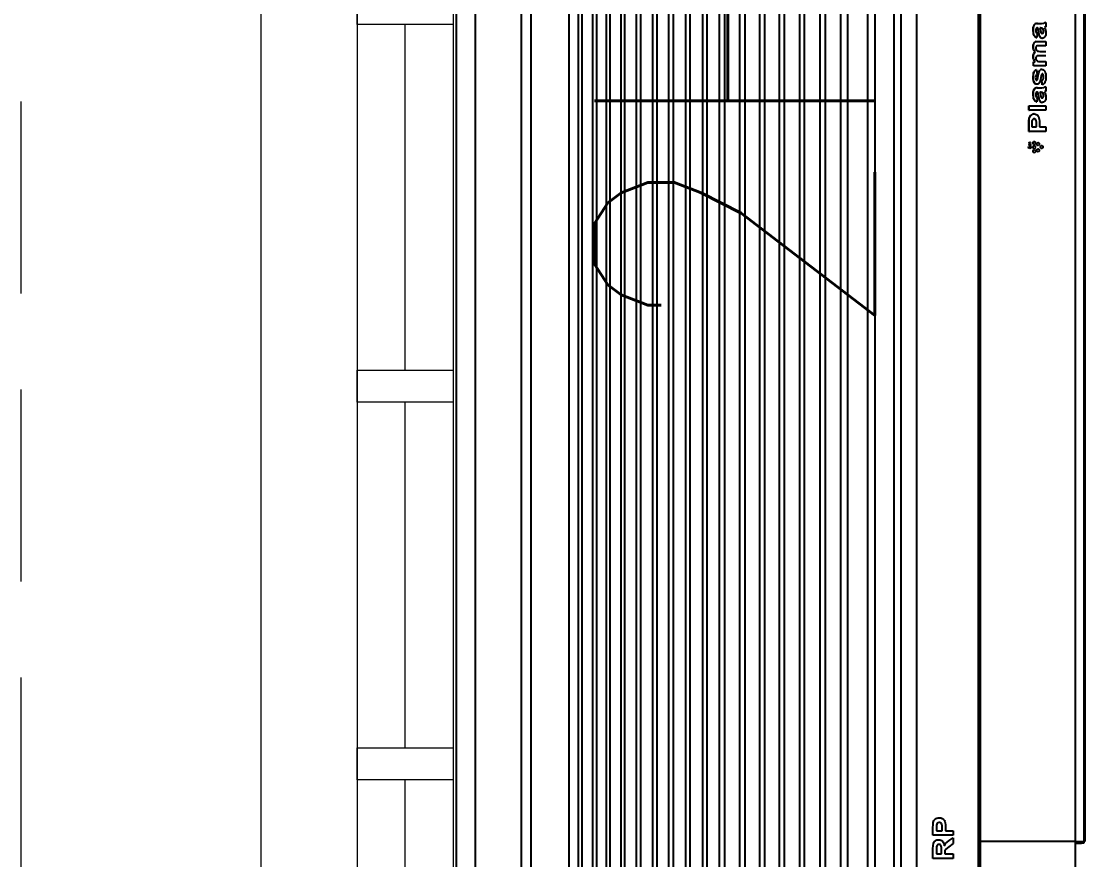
# Model space of a CAD drawing. Header units: inches. Extents: x -86208230 to 200276, y 9267 to 1246656.
# Drawn here: x 121279 to 122941, y 58438 to 59748 of the extents above; entities that cross this region are included whole.
import ezdxf

# ---------------------------------------------------------------- set-up
doc = ezdxf.new("R2010")
doc.units = ezdxf.units.IN
doc.header["$MEASUREMENT"] = 0
doc.linetypes.add('HIDDEN', pattern=[0.375, 0.25, -0.125])
doc.layers.add('Edges', color=7, linetype='Continuous')
doc.layers.add('LW', color=8, linetype='Continuous', lineweight=20)
doc.layers.add('WIN', color=8, linetype='Continuous', lineweight=18)
doc.styles.add('LAILA', font='romans.shx', dxfattribs={"width": 0.85})

# ---------------------------------------------------------------- blocks, each defined once
blk = doc.blocks.new('air con')
at = {"layer": 'Edges'}
for p, q in [((71.402, 41.898), (152.402, 41.898)), ((71.402, 41.095), (152.402, 41.095)), ((71.402, 39.122), (152.402, 39.122)), ((152.402, 38.724), (71.402, 38.724)), ((152.402, 37.092), (71.402, 37.092)), ((152.402, 36.701), (71.402, 36.701)), ((152.402, 36.542), (71.402, 36.542)), ((152.402, 36.078), (71.402, 36.078)), ((152.402, 35.914), (71.402, 35.914)), ((152.402, 35.493), (71.402, 35.493)), ((152.402, 35.34), (71.402, 35.34)), ((152.402, 34.877), (71.402, 34.877)), ((152.402, 34.709), (71.402, 34.709)), ((152.402, 34.207), (71.402, 34.207)), ((152.402, 34.022), (71.402, 34.022)), ((152.402, 33.51), (71.402, 33.51)), ((152.402, 33.335), (71.402, 33.335)), ((152.402, 32.826), (71.402, 32.826)), ((152.402, 32.625), (71.402, 32.625)), ((152.402, 32.098), (71.402, 32.098)), ((152.402, 31.911), (71.402, 31.911)), ((152.402, 31.378), (71.402, 31.378)), ((152.402, 31.189), (71.402, 31.189)), ((152.402, 30.654), (71.402, 30.654)), ((152.402, 30.439), (71.402, 30.439)), ((152.402, 29.791), (71.402, 29.791)), ((152.402, 29.562), (71.402, 29.562)), ((152.402, 28.935), (71.402, 28.935)), ((152.402, 28.714), (71.402, 28.714)), ((152.402, 28.092), (71.402, 28.092)), ((152.402, 27.871), (71.402, 27.871)), ((152.402, 27.226), (71.402, 27.226)), ((152.402, 27.024), (71.402, 27.024)), ((152.402, 26.349), (71.402, 26.349)), ((152.402, 26.117), (71.402, 26.117)), ((152.402, 25.469), (71.402, 25.469)), ((152.402, 25.162), (71.402, 25.162)), ((152.402, 24.304), (71.402, 24.304)), ((152.402, 24.002), (71.402, 24.002)), ((152.402, 23.184), (71.402, 23.184)), ((152.402, 22.883), (71.402, 22.883)), ((152.402, 22.213), (71.402, 22.213)), ((76.199, 20.639), (76.199, 21.51)), ((76.199, 21.51), (76.616, 21.51)), ((76.616, 21.51), (76.752, 21.504)), ((76.752, 21.504), (76.845, 21.486)), ((76.845, 21.486), (76.91, 21.454)), ((76.91, 21.454), (76.96, 21.403)), ((76.96, 21.403), (76.992, 21.338)), ((77.19, 20.639), (77.19, 21.51)), ((77.19, 21.51), (77.508, 21.51)), ((77.508, 21.51), (77.658, 21.506)), ((77.658, 21.506), (77.744, 21.497)), ((77.744, 21.497), (77.822, 21.465)), ((77.822, 21.465), (77.886, 21.411)), ((77.886, 21.411), (77.911, 21.376)), ((76.552, 21.362), (76.397, 21.362)), ((76.397, 21.362), (76.397, 21.141)), ((76.397, 21.141), (76.544, 21.141)), ((76.437, 21.002), (76.397, 21.002)), ((76.397, 21.002), (76.397, 20.639)), ((76.496, 21), (76.437, 21.002)), ((76.537, 20.993), (76.496, 21)), ((76.568, 20.979), (76.537, 20.993)), ((76.544, 21.141), (76.66, 21.144)), ((76.697, 21.359), (76.552, 21.362)), ((76.597, 20.956), (76.568, 20.979)), ((76.702, 20.828), (76.597, 20.956)), ((76.66, 21.144), (76.722, 21.152)), ((76.74, 21.347), (76.697, 21.359)), ((76.722, 21.152), (76.754, 21.167)), ((76.772, 21.325), (76.74, 21.347)), ((76.804, 21.034), (76.743, 21.023)), ((76.743, 21.023), (76.802, 20.988)), ((76.754, 21.167), (76.778, 21.189)), ((76.791, 21.294), (76.772, 21.325)), ((76.778, 21.189), (76.793, 21.218)), ((76.798, 21.254), (76.791, 21.294)), ((76.793, 21.218), (76.798, 21.254)), ((76.802, 20.988), (76.849, 20.95)), ((76.856, 21.052), (76.804, 21.034)), ((76.849, 20.95), (76.899, 20.895)), ((76.901, 21.075), (76.856, 21.052)), ((76.938, 21.104), (76.901, 21.075)), ((76.966, 21.138), (76.938, 21.104)), ((76.986, 21.176), (76.966, 21.138)), ((76.999, 21.219), (76.986, 21.176)), ((76.992, 21.338), (77.003, 21.266)), ((77.003, 21.266), (76.999, 21.219)), ((77.388, 21.362), (77.388, 21.115)), ((77.484, 21.362), (77.388, 21.362)), ((77.388, 21.115), (77.497, 21.115)), ((77.518, 20.967), (77.388, 20.967)), ((77.388, 20.967), (77.388, 20.639)), ((77.627, 21.356), (77.484, 21.362)), ((77.497, 21.115), (77.595, 21.119)), ((77.637, 20.97), (77.518, 20.967)), ((77.595, 21.119), (77.654, 21.129)), ((77.671, 21.343), (77.627, 21.356)), ((77.724, 20.98), (77.637, 20.97)), ((77.654, 21.129), (77.689, 21.146)), ((77.707, 21.318), (77.671, 21.343)), ((77.689, 21.146), (77.716, 21.172)), ((77.731, 21.283), (77.707, 21.318)), ((77.716, 21.172), (77.733, 21.203)), ((77.776, 20.995), (77.724, 20.98)), ((77.738, 21.239), (77.731, 21.283)), ((77.733, 21.203), (77.738, 21.239)), ((77.827, 21.021), (77.776, 20.995)), ((77.873, 21.058), (77.827, 21.021)), ((77.91, 21.107), (77.873, 21.058)), ((77.935, 21.168), (77.91, 21.107)), ((77.911, 21.376), (77.929, 21.336)), ((77.929, 21.336), (77.939, 21.291)), ((77.943, 21.242), (77.935, 21.168)), ((77.939, 21.291), (77.943, 21.242)), ((76.397, 20.639), (76.199, 20.639)), ((76.845, 20.639), (76.702, 20.828)), ((77.082, 20.639), (76.845, 20.639)), ((76.899, 20.895), (76.962, 20.809)), ((76.962, 20.809), (77.082, 20.639)), ((77.388, 20.639), (77.19, 20.639)), ((152.402, 19.568), (71.402, 19.568)), ((152.402, 19.493), (71.402, 19.493)), ((76.921, 15.42), (76.921, 19.493)), ((76.921, 18.47), (76.921, 18.812)), ((76.921, 18.133), (76.921, 18.47)), ((76.921, 17.803), (76.921, 18.133)), ((76.921, 17.48), (76.921, 17.803)), ((76.921, 17.163), (76.921, 17.48)), ((106.581, 17.368), (106.616, 17.445)), ((106.626, 17.296), (106.581, 17.368)), ((106.616, 17.445), (106.65, 17.368)), ((106.626, 17.296), (106.616, 17.445)), ((106.65, 17.368), (106.626, 17.296)), ((106.695, 17.356), (106.696, 17.363)), ((106.696, 17.347), (106.695, 17.356)), ((106.696, 17.363), (106.699, 17.371)), ((106.699, 17.339), (106.696, 17.347)), ((106.699, 17.371), (106.705, 17.377)), ((106.705, 17.333), (106.699, 17.339)), ((106.705, 17.377), (106.712, 17.382)), ((106.713, 17.328), (106.705, 17.333)), ((106.712, 17.382), (106.721, 17.384)), ((106.722, 17.326), (106.713, 17.328)), ((106.715, 17.363), (106.714, 17.355)), ((106.714, 17.355), (106.715, 17.347)), ((106.717, 17.366), (106.715, 17.363)), ((106.715, 17.347), (106.717, 17.344)), ((106.719, 17.368), (106.717, 17.366)), ((106.717, 17.344), (106.719, 17.342)), ((106.725, 17.372), (106.719, 17.368)), ((106.719, 17.342), (106.725, 17.338)), ((106.721, 17.384), (106.731, 17.385)), ((106.731, 17.325), (106.722, 17.326)), ((106.731, 17.373), (106.725, 17.372)), ((106.725, 17.338), (106.731, 17.337)), ((106.731, 17.385), (106.739, 17.385)), ((106.735, 17.373), (106.731, 17.373)), ((106.731, 17.337), (106.735, 17.338)), ((106.739, 17.325), (106.731, 17.325)), ((106.738, 17.372), (106.735, 17.373)), ((106.735, 17.338), (106.738, 17.338)), ((106.744, 17.368), (106.738, 17.372)), ((106.738, 17.338), (106.744, 17.342)), ((106.739, 17.385), (106.746, 17.383)), ((106.746, 17.327), (106.739, 17.325)), ((106.746, 17.366), (106.744, 17.368)), ((106.744, 17.342), (106.746, 17.344)), ((106.746, 17.383), (106.752, 17.381)), ((106.747, 17.363), (106.746, 17.366)), ((106.746, 17.344), (106.747, 17.347)), ((106.752, 17.33), (106.746, 17.327)), ((106.749, 17.355), (106.747, 17.363)), ((106.747, 17.347), (106.749, 17.355)), ((106.752, 17.381), (106.758, 17.377)), ((106.758, 17.333), (106.752, 17.33)), ((106.758, 17.377), (106.762, 17.372)), ((106.762, 17.338), (106.758, 17.333)), ((106.762, 17.372), (106.766, 17.367)), ((106.766, 17.343), (106.762, 17.338)), ((106.766, 17.367), (106.767, 17.361)), ((106.767, 17.349), (106.766, 17.343)), ((106.767, 17.361), (106.768, 17.355)), ((106.768, 17.355), (106.767, 17.349)), ((106.783, 17.326), (106.783, 17.384)), ((106.783, 17.384), (106.8, 17.384)), ((106.802, 17.326), (106.783, 17.326)), ((106.8, 17.384), (106.8, 17.376)), ((106.8, 17.376), (106.805, 17.38)), ((106.803, 17.366), (106.802, 17.361)), ((106.802, 17.361), (106.802, 17.352)), ((106.802, 17.352), (106.802, 17.326)), ((106.805, 17.369), (106.803, 17.366)), ((106.805, 17.38), (106.811, 17.383)), ((106.808, 17.371), (106.805, 17.369)), ((106.813, 17.373), (106.808, 17.371)), ((106.811, 17.383), (106.817, 17.385)), ((106.817, 17.374), (106.813, 17.373)), ((106.817, 17.385), (106.824, 17.385)), ((106.821, 17.373), (106.817, 17.374)), ((106.824, 17.372), (106.821, 17.373)), ((106.824, 17.385), (106.83, 17.385)), ((106.826, 17.37), (106.824, 17.372)), ((106.828, 17.368), (106.826, 17.37)), ((106.829, 17.363), (106.828, 17.368)), ((106.829, 17.356), (106.829, 17.363)), ((106.829, 17.326), (106.829, 17.356)), ((106.848, 17.326), (106.829, 17.326)), ((106.83, 17.385), (106.835, 17.384)), ((106.835, 17.384), (106.84, 17.381)), ((106.84, 17.381), (106.843, 17.379)), ((106.843, 17.379), (106.845, 17.376)), ((106.845, 17.376), (106.847, 17.372)), ((106.847, 17.372), (106.848, 17.362)), ((106.848, 17.362), (106.848, 17.326)), ((107.302, 17.402), (107.621, 17.402)), ((107.302, 17.402), (107.302, 17.396)), ((107.302, 17.396), (107.621, 17.396)), ((107.302, 16.682), (107.302, 17.396)), ((107.621, 17.402), (107.77, 17.4)), ((107.621, 17.396), (107.77, 17.393)), ((107.77, 17.4), (107.857, 17.392)), ((107.77, 17.393), (107.857, 17.385)), ((107.857, 17.392), (107.934, 17.366)), ((107.857, 17.385), (107.934, 17.359)), ((107.934, 17.366), (107.998, 17.322)), ((107.934, 17.359), (107.998, 17.315)), ((107.998, 17.322), (108.023, 17.293)), ((107.998, 17.322), (107.998, 17.315)), ((107.998, 17.315), (108.023, 17.286)), ((108.217, 17.402), (108.405, 17.402)), ((108.217, 17.402), (108.217, 17.396)), ((108.217, 17.396), (108.405, 17.396)), ((108.217, 16.682), (108.217, 17.396)), ((108.405, 17.402), (108.405, 17.396)), ((108.405, 17.396), (108.405, 16.682)), ((76.921, 16.853), (76.921, 17.163)), ((76.921, 16.551), (76.921, 16.853)), ((106.392, 17.174), (106.394, 17.184)), ((106.395, 17.161), (106.392, 17.174)), ((106.394, 17.184), (106.395, 17.187)), ((106.395, 17.187), (106.401, 17.199)), ((106.401, 17.149), (106.395, 17.161)), ((106.401, 17.199), (106.412, 17.209)), ((106.412, 17.139), (106.401, 17.149)), ((106.412, 17.209), (106.427, 17.217)), ((106.427, 17.131), (106.412, 17.139)), ((106.424, 17.008), (106.427, 17.021)), ((106.427, 16.995), (106.424, 17.008)), ((106.427, 17.217), (106.443, 17.222)), ((106.443, 17.126), (106.427, 17.131)), ((106.427, 17.021), (106.434, 17.033)), ((106.434, 16.983), (106.427, 16.995)), ((106.434, 17.033), (106.445, 17.044)), ((106.445, 16.973), (106.434, 16.983)), ((106.443, 17.222), (106.461, 17.224)), ((106.461, 17.124), (106.443, 17.126)), ((106.445, 17.044), (106.459, 17.051)), ((106.459, 16.965), (106.445, 16.973)), ((106.459, 17.051), (106.475, 17.056)), ((106.475, 16.96), (106.459, 16.965)), ((106.461, 17.224), (106.479, 17.222)), ((106.479, 17.126), (106.461, 17.124)), ((106.475, 17.056), (106.493, 17.058)), ((106.493, 16.958), (106.475, 16.96)), ((106.479, 17.222), (106.495, 17.217)), ((106.495, 17.131), (106.479, 17.126)), ((106.493, 17.058), (106.511, 17.056)), ((106.511, 16.96), (106.493, 16.958)), ((106.495, 17.217), (106.51, 17.209)), ((106.51, 17.139), (106.495, 17.131)), ((106.51, 17.209), (106.521, 17.199)), ((106.521, 17.149), (106.51, 17.139)), ((106.511, 17.056), (106.528, 17.051)), ((106.528, 16.965), (106.511, 16.96)), ((106.521, 17.199), (106.527, 17.187)), ((106.527, 17.161), (106.521, 17.149)), ((106.527, 17.187), (106.528, 17.184)), ((106.53, 17.174), (106.527, 17.161)), ((106.528, 17.184), (106.53, 17.174)), ((106.528, 17.051), (106.542, 17.044)), ((106.542, 16.973), (106.528, 16.965)), ((106.542, 17.044), (106.553, 17.033)), ((106.553, 16.983), (106.542, 16.973)), ((106.553, 17.033), (106.56, 17.021)), ((106.56, 16.995), (106.553, 16.983)), ((106.56, 17.021), (106.562, 17.008)), ((106.562, 17.008), (106.56, 16.995)), ((106.563, 17.174), (106.565, 17.184)), ((106.566, 17.161), (106.563, 17.174)), ((106.565, 17.184), (106.566, 17.187)), ((106.566, 17.187), (106.572, 17.199)), ((106.572, 17.149), (106.566, 17.161)), ((106.57, 16.853), (106.573, 16.866)), ((106.573, 16.84), (106.57, 16.853)), ((106.572, 17.199), (106.583, 17.209)), ((106.583, 17.139), (106.572, 17.149)), ((106.573, 16.866), (106.58, 16.878)), ((106.58, 16.878), (106.591, 16.889)), ((106.583, 17.209), (106.598, 17.217)), ((106.598, 17.131), (106.583, 17.139)), ((106.591, 16.889), (106.605, 16.897)), ((106.598, 17.217), (106.614, 17.222)), ((106.614, 17.126), (106.598, 17.131)), ((106.605, 16.897), (106.621, 16.902)), ((106.614, 17.222), (106.632, 17.224)), ((106.632, 17.124), (106.614, 17.126)), ((106.621, 16.902), (106.639, 16.903)), ((106.632, 17.224), (106.65, 17.222)), ((106.65, 17.126), (106.632, 17.124)), ((106.639, 16.903), (106.657, 16.902)), ((106.65, 17.222), (106.666, 17.217)), ((106.666, 17.131), (106.65, 17.126)), ((106.657, 16.902), (106.674, 16.897)), ((106.666, 17.217), (106.681, 17.209)), ((106.681, 17.139), (106.666, 17.131)), ((106.674, 16.897), (106.688, 16.889)), ((106.681, 17.209), (106.692, 17.199)), ((106.692, 17.149), (106.681, 17.139)), ((106.688, 16.889), (106.699, 16.878)), ((106.692, 17.199), (106.698, 17.187)), ((106.698, 17.161), (106.692, 17.149)), ((106.694, 17.008), (106.697, 17.021)), ((106.697, 16.995), (106.694, 17.008)), ((106.697, 17.021), (106.704, 17.033)), ((106.704, 16.983), (106.697, 16.995)), ((106.698, 17.187), (106.699, 17.184)), ((106.701, 17.174), (106.698, 17.161)), ((106.699, 17.184), (106.701, 17.174)), ((106.699, 16.878), (106.706, 16.866)), ((106.704, 17.033), (106.715, 17.044)), ((106.715, 16.973), (106.704, 16.983)), ((106.706, 16.866), (106.708, 16.853)), ((106.708, 16.853), (106.706, 16.84)), ((106.715, 17.044), (106.729, 17.051)), ((106.729, 16.965), (106.715, 16.973)), ((106.729, 17.051), (106.745, 17.056)), ((106.745, 16.96), (106.729, 16.965)), ((106.741, 17.174), (106.742, 17.184)), ((106.743, 17.161), (106.741, 17.174)), ((106.742, 17.184), (106.743, 17.187)), ((106.743, 17.187), (106.75, 17.199)), ((106.75, 17.149), (106.743, 17.161)), ((106.745, 17.056), (106.763, 17.058)), ((106.763, 16.958), (106.745, 16.96)), ((106.75, 17.199), (106.761, 17.209)), ((106.761, 17.139), (106.75, 17.149)), ((106.761, 17.209), (106.775, 17.217)), ((106.775, 17.131), (106.761, 17.139)), ((106.763, 17.058), (106.781, 17.056)), ((106.781, 16.96), (106.763, 16.958)), ((106.775, 17.217), (106.792, 17.222)), ((106.792, 17.126), (106.775, 17.131)), ((106.781, 17.056), (106.798, 17.051)), ((106.798, 16.965), (106.781, 16.96)), ((106.792, 17.222), (106.809, 17.224)), ((106.809, 17.124), (106.792, 17.126)), ((106.798, 17.051), (106.812, 17.044)), ((106.812, 16.973), (106.798, 16.965)), ((106.809, 17.224), (106.827, 17.222)), ((106.827, 17.126), (106.809, 17.124)), ((106.812, 17.044), (106.823, 17.033)), ((106.823, 16.983), (106.812, 16.973)), ((106.823, 17.033), (106.83, 17.021)), ((106.83, 16.995), (106.823, 16.983)), ((106.827, 17.222), (106.844, 17.217)), ((106.844, 17.131), (106.827, 17.126)), ((106.83, 17.021), (106.832, 17.008)), ((106.832, 17.008), (106.83, 16.995)), ((106.844, 17.217), (106.858, 17.209)), ((106.858, 17.139), (106.844, 17.131)), ((106.858, 17.209), (106.869, 17.199)), ((106.869, 17.149), (106.858, 17.139)), ((106.869, 17.199), (106.876, 17.187)), ((106.876, 17.161), (106.869, 17.149)), ((106.876, 17.187), (106.876, 17.184)), ((106.876, 17.184), (106.878, 17.174)), ((106.878, 17.174), (106.876, 17.161)), ((107.597, 17.275), (107.501, 17.275)), ((107.501, 17.275), (107.501, 17.079)), ((107.501, 17.079), (107.609, 17.079)), ((107.501, 17.079), (107.501, 17.072)), ((107.501, 17.072), (107.609, 17.072)), ((107.63, 16.951), (107.501, 16.951)), ((107.501, 16.951), (107.501, 16.682)), ((107.739, 17.27), (107.597, 17.275)), ((107.609, 17.079), (107.707, 17.082)), ((107.609, 17.072), (107.707, 17.075)), ((107.749, 16.954), (107.63, 16.951)), ((107.707, 17.082), (107.766, 17.09)), ((107.707, 17.075), (107.766, 17.083)), ((107.707, 17.082), (107.707, 17.075)), ((107.784, 17.259), (107.739, 17.27)), ((107.836, 16.961), (107.749, 16.954)), ((107.766, 17.09), (107.802, 17.105)), ((107.766, 17.083), (107.802, 17.098)), ((107.766, 17.09), (107.766, 17.083)), ((107.819, 17.238), (107.784, 17.259)), ((107.802, 17.105), (107.828, 17.125)), ((107.802, 17.098), (107.828, 17.119)), ((107.802, 17.105), (107.802, 17.098)), ((107.843, 17.21), (107.819, 17.238)), ((107.838, 17.14), (107.828, 17.125)), ((107.828, 17.125), (107.828, 17.119)), ((107.888, 16.974), (107.836, 16.961)), ((107.838, 17.14), (107.845, 17.144)), ((107.85, 17.177), (107.843, 17.21)), ((107.844, 17.15), (107.847, 17.162)), ((107.844, 17.15), (107.845, 17.144)), ((107.847, 17.162), (107.85, 17.177)), ((107.939, 16.995), (107.888, 16.974)), ((107.985, 17.025), (107.939, 16.995)), ((108.022, 17.065), (107.985, 17.025)), ((108.047, 17.115), (108.022, 17.065)), ((108.023, 17.293), (108.023, 17.286)), ((108.023, 17.286), (108.041, 17.26)), ((108.041, 17.26), (108.041, 17.253)), ((108.041, 17.253), (108.052, 17.223)), ((108.055, 17.176), (108.047, 17.115)), ((108.052, 17.223), (108.052, 17.217)), ((108.052, 17.217), (108.055, 17.183)), ((108.055, 17.18), (108.055, 17.183)), ((108.055, 17.176), (108.055, 17.183)), ((108.055, 17.18), (108.055, 17.176)), ((108.556, 16.871), (108.549, 16.83)), ((108.574, 16.901), (108.556, 16.871)), ((108.568, 17.07), (108.602, 17.127)), ((108.568, 17.07), (108.568, 17.063)), ((108.739, 17.041), (108.568, 17.063)), ((108.574, 16.901), (108.578, 16.908)), ((108.574, 16.901), (108.578, 16.901)), ((108.612, 16.938), (108.578, 16.908)), ((108.578, 16.901), (108.612, 16.931)), ((108.578, 16.908), (108.578, 16.901)), ((108.602, 17.127), (108.608, 17.136)), ((108.602, 17.127), (108.608, 17.129)), ((108.635, 17.161), (108.608, 17.136)), ((108.608, 17.129), (108.635, 17.154)), ((108.608, 17.136), (108.608, 17.129)), ((108.612, 16.938), (108.659, 16.961)), ((108.612, 16.931), (108.659, 16.954)), ((108.612, 16.938), (108.612, 16.931)), ((108.668, 17.181), (108.635, 17.161)), ((108.635, 17.154), (108.668, 17.175)), ((108.635, 17.161), (108.635, 17.154)), ((108.722, 16.978), (108.659, 16.961)), ((108.659, 16.954), (108.722, 16.971)), ((108.659, 16.961), (108.659, 16.954)), ((108.668, 17.181), (108.707, 17.197)), ((108.668, 17.175), (108.707, 17.19)), ((108.668, 17.181), (108.668, 17.175)), ((108.707, 17.197), (108.755, 17.208)), ((108.707, 17.19), (108.755, 17.202)), ((108.707, 17.197), (108.707, 17.19)), ((108.809, 16.992), (108.722, 16.978)), ((108.722, 16.971), (108.809, 16.986)), ((108.722, 16.978), (108.722, 16.971)), ((108.747, 16.864), (108.738, 16.84)), ((108.76, 17.072), (108.739, 17.041)), ((108.774, 16.885), (108.747, 16.864)), ((108.755, 17.208), (108.877, 17.217)), ((108.755, 17.202), (108.877, 17.211)), ((108.755, 17.208), (108.755, 17.202)), ((108.785, 17.091), (108.76, 17.072)), ((108.812, 16.897), (108.774, 16.885)), ((108.819, 17.102), (108.785, 17.091)), ((108.809, 16.992), (108.92, 17.01)), ((108.809, 16.986), (108.92, 17.003)), ((108.877, 16.909), (108.812, 16.897)), ((108.864, 17.106), (108.819, 17.102)), ((108.926, 17.102), (108.864, 17.106)), ((108.877, 17.217), (108.987, 17.212)), ((108.877, 17.211), (108.987, 17.205)), ((108.992, 16.93), (108.877, 16.909)), ((108.92, 17.01), (108.992, 17.026)), ((108.92, 17.003), (108.992, 17.019)), ((108.965, 17.089), (108.926, 17.102)), ((108.985, 17.067), (108.965, 17.089)), ((108.992, 16.91), (108.984, 16.843)), ((108.992, 17.033), (108.985, 17.067)), ((108.987, 17.212), (109.065, 17.196)), ((108.987, 17.205), (109.065, 17.189)), ((108.992, 17.026), (108.992, 17.033)), ((108.992, 17.026), (108.992, 17.019)), ((108.992, 16.91), (108.992, 16.93)), ((109.065, 17.196), (109.065, 17.189)), ((109.065, 17.196), (109.117, 17.171)), ((109.065, 17.189), (109.117, 17.164)), ((109.117, 17.171), (109.117, 17.164)), ((109.117, 17.171), (109.152, 17.141)), ((109.117, 17.164), (109.152, 17.134)), ((109.152, 17.141), (109.152, 17.134)), ((109.157, 17.127), (109.152, 17.141)), ((109.152, 17.134), (109.157, 17.127)), ((109.17, 17.093), (109.157, 17.127)), ((109.17, 17.087), (109.17, 17.093)), ((109.173, 17.063), (109.17, 17.087)), ((109.173, 17.063), (109.176, 17.03)), ((109.177, 17.017), (109.175, 16.852)), ((109.176, 16.848), (109.175, 16.852)), ((109.177, 17.017), (109.176, 17.03)), ((109.176, 16.848), (109.184, 16.758)), ((109.485, 16.857), (109.296, 16.836)), ((109.296, 16.829), (109.485, 16.85)), ((109.322, 17.059), (109.323, 17.066)), ((109.322, 17.052), (109.322, 17.059)), ((109.328, 17.017), (109.322, 17.052)), ((109.323, 17.066), (109.327, 17.084)), ((109.327, 17.091), (109.341, 17.114)), ((109.327, 17.091), (109.327, 17.084)), ((109.343, 16.985), (109.328, 17.017)), ((109.363, 17.147), (109.341, 17.121)), ((109.341, 17.114), (109.363, 17.141)), ((109.341, 17.121), (109.341, 17.114)), ((109.37, 16.958), (109.343, 16.985)), ((109.395, 17.172), (109.363, 17.147)), ((109.363, 17.141), (109.395, 17.165)), ((109.363, 17.147), (109.363, 17.141)), ((109.407, 16.935), (109.37, 16.958)), ((109.395, 17.172), (109.437, 17.192)), ((109.395, 17.165), (109.437, 17.185)), ((109.395, 17.172), (109.395, 17.165)), ((109.51, 16.904), (109.407, 16.935)), ((109.437, 17.192), (109.489, 17.206)), ((109.437, 17.185), (109.489, 17.199)), ((109.437, 17.192), (109.437, 17.185)), ((109.485, 16.857), (109.485, 16.85)), ((109.494, 16.841), (109.485, 16.857)), ((109.485, 16.85), (109.494, 16.841)), ((109.489, 17.206), (109.55, 17.215)), ((109.489, 17.199), (109.55, 17.208)), ((109.489, 17.206), (109.489, 17.199)), ((109.499, 17.073), (109.497, 17.069)), ((109.497, 17.069), (109.501, 17.066)), ((109.503, 17.085), (109.499, 17.073)), ((109.501, 17.066), (109.499, 17.073)), ((109.501, 17.066), (109.502, 17.063)), ((109.502, 17.063), (109.502, 17.056)), ((109.516, 17.051), (109.502, 17.063)), ((109.502, 17.056), (109.516, 17.045)), ((109.519, 17.097), (109.503, 17.085)), ((109.696, 16.869), (109.51, 16.904)), ((109.516, 17.051), (109.516, 17.045)), ((109.573, 17.035), (109.516, 17.051)), ((109.516, 17.045), (109.573, 17.028)), ((109.562, 17.108), (109.519, 17.097)), ((109.55, 17.215), (109.622, 17.217)), ((109.55, 17.215), (109.55, 17.208)), ((109.55, 17.208), (109.622, 17.211)), ((109.625, 17.112), (109.562, 17.108)), ((109.573, 17.035), (109.692, 17.013)), ((109.573, 17.028), (109.692, 17.006)), ((109.622, 17.217), (109.749, 17.209)), ((109.622, 17.211), (109.749, 17.202)), ((109.678, 17.108), (109.625, 17.112)), ((109.716, 17.096), (109.678, 17.108)), ((109.692, 17.013), (109.82, 16.985)), ((109.692, 17.006), (109.82, 16.978)), ((109.759, 16.851), (109.696, 16.869)), ((109.743, 17.077), (109.716, 17.096)), ((109.76, 17.05), (109.743, 17.077)), ((109.749, 17.209), (109.799, 17.198)), ((109.749, 17.202), (109.799, 17.191)), ((109.769, 16.839), (109.759, 16.851)), ((109.937, 17.074), (109.76, 17.05)), ((109.799, 17.198), (109.839, 17.183)), ((109.799, 17.198), (109.799, 17.191)), ((109.799, 17.191), (109.839, 17.176)), ((109.82, 16.985), (109.902, 16.952)), ((109.82, 16.978), (109.902, 16.945)), ((109.839, 17.183), (109.839, 17.176)), ((109.872, 17.163), (109.839, 17.183)), ((109.839, 17.176), (109.872, 17.157)), ((109.872, 17.163), (109.872, 17.157)), ((109.872, 17.163), (109.899, 17.14)), ((109.872, 17.157), (109.899, 17.133)), ((109.899, 17.14), (109.899, 17.133)), ((109.907, 17.128), (109.899, 17.14)), ((109.899, 17.133), (109.907, 17.128)), ((109.902, 16.952), (109.928, 16.932)), ((109.902, 16.952), (109.902, 16.945)), ((109.902, 16.945), (109.928, 16.925)), ((109.937, 17.081), (109.907, 17.128)), ((109.928, 16.932), (109.928, 16.925)), ((109.936, 16.922), (109.928, 16.925)), ((109.936, 16.922), (109.947, 16.908)), ((109.937, 17.081), (109.937, 17.074)), ((109.947, 16.908), (109.947, 16.901)), ((109.95, 16.9), (109.947, 16.901)), ((109.958, 16.881), (109.95, 16.9)), ((109.958, 16.881), (109.958, 16.874)), ((109.96, 16.865), (109.958, 16.874)), ((109.961, 16.85), (109.96, 16.865)), ((109.961, 16.847), (109.961, 16.85)), ((109.961, 16.844), (109.961, 16.85)), ((109.961, 16.847), (109.961, 16.844)), ((110.112, 17.206), (110.286, 17.206)), ((110.112, 17.206), (110.112, 17.199)), ((110.112, 17.199), (110.286, 17.199)), ((110.112, 16.682), (110.112, 17.199)), ((110.286, 17.206), (110.286, 17.199)), ((110.286, 17.199), (110.286, 17.135)), ((110.286, 17.128), (110.335, 17.164)), ((110.286, 17.135), (110.296, 17.142)), ((110.286, 17.135), (110.286, 17.128)), ((110.335, 17.171), (110.296, 17.142)), ((110.305, 16.997), (110.301, 16.933)), ((110.301, 16.933), (110.301, 16.682)), ((110.316, 17.04), (110.305, 16.997)), ((110.336, 17.068), (110.316, 17.04)), ((110.388, 17.197), (110.335, 17.171)), ((110.335, 17.164), (110.388, 17.19)), ((110.335, 17.171), (110.335, 17.164)), ((110.366, 17.089), (110.336, 17.068)), ((110.403, 17.102), (110.366, 17.089)), ((110.388, 17.197), (110.446, 17.212)), ((110.388, 17.19), (110.446, 17.205)), ((110.388, 17.197), (110.388, 17.19)), ((110.444, 17.106), (110.403, 17.102)), ((110.477, 17.103), (110.444, 17.106)), ((110.446, 17.212), (110.508, 17.217)), ((110.446, 17.212), (110.446, 17.205)), ((110.446, 17.205), (110.508, 17.211)), ((110.502, 17.095), (110.477, 17.103)), ((110.52, 17.082), (110.502, 17.095)), ((110.508, 17.217), (110.572, 17.212)), ((110.508, 17.217), (110.508, 17.211)), ((110.508, 17.211), (110.572, 17.205)), ((110.533, 17.063), (110.52, 17.082)), ((110.54, 17.027), (110.533, 17.063)), ((110.543, 16.965), (110.54, 17.027)), ((110.543, 16.682), (110.543, 16.965)), ((110.572, 17.212), (110.627, 17.197)), ((110.572, 17.212), (110.572, 17.205)), ((110.572, 17.205), (110.627, 17.19)), ((110.627, 17.197), (110.627, 17.19)), ((110.673, 17.171), (110.627, 17.197)), ((110.627, 17.19), (110.673, 17.164)), ((110.673, 17.171), (110.673, 17.164)), ((110.673, 17.171), (110.709, 17.135)), ((110.673, 17.164), (110.709, 17.128)), ((110.709, 17.128), (110.758, 17.164)), ((110.709, 17.135), (110.719, 17.143)), ((110.709, 17.135), (110.709, 17.128)), ((110.758, 17.171), (110.719, 17.143)), ((110.735, 16.993), (110.731, 16.93)), ((110.731, 16.93), (110.731, 16.682)), ((110.747, 17.037), (110.735, 16.993)), ((110.767, 17.067), (110.747, 17.037)), ((110.758, 17.171), (110.811, 17.197)), ((110.758, 17.164), (110.811, 17.19)), ((110.758, 17.171), (110.758, 17.164)), ((110.797, 17.088), (110.767, 17.067)), ((110.833, 17.101), (110.797, 17.088)), ((110.811, 17.197), (110.867, 17.212)), ((110.811, 17.19), (110.867, 17.205)), ((110.811, 17.197), (110.811, 17.19)), ((110.872, 17.106), (110.833, 17.101)), ((110.867, 17.212), (110.927, 17.217)), ((110.867, 17.212), (110.867, 17.205)), ((110.867, 17.205), (110.927, 17.211)), ((110.919, 17.099), (110.872, 17.106)), ((110.952, 17.077), (110.919, 17.099)), ((110.927, 17.217), (110.999, 17.212)), ((110.927, 17.217), (110.927, 17.211)), ((110.927, 17.211), (110.999, 17.205)), ((110.967, 17.041), (110.952, 17.077)), ((110.971, 16.977), (110.967, 17.041)), ((110.971, 16.682), (110.971, 16.977)), ((110.999, 17.212), (111.059, 17.194)), ((110.999, 17.212), (110.999, 17.205)), ((110.999, 17.205), (111.059, 17.187)), ((111.059, 17.194), (111.059, 17.187)), ((111.059, 17.187), (111.107, 17.159)), ((111.107, 17.166), (111.077, 17.184)), ((111.107, 17.166), (111.107, 17.159)), ((111.107, 17.166), (111.141, 17.126)), ((111.107, 17.159), (111.141, 17.119)), ((111.141, 17.126), (111.141, 17.119)), ((111.155, 17.083), (111.141, 17.119)), ((111.155, 17.083), (111.155, 17.076)), ((111.156, 17.069), (111.155, 17.076)), ((111.156, 17.069), (111.16, 17.019)), ((111.16, 17.019), (111.16, 16.682)), ((111.305, 16.871), (111.298, 16.83)), ((111.321, 16.898), (111.305, 16.871)), ((111.357, 17.136), (111.318, 17.07)), ((111.318, 17.07), (111.357, 17.129)), ((111.318, 17.07), (111.318, 17.063)), ((111.489, 17.041), (111.318, 17.063)), ((111.321, 16.898), (111.327, 16.901)), ((111.362, 16.938), (111.327, 16.908)), ((111.327, 16.901), (111.362, 16.931)), ((111.327, 16.908), (111.327, 16.901)), ((111.384, 17.161), (111.357, 17.136)), ((111.357, 17.129), (111.384, 17.154)), ((111.357, 17.136), (111.357, 17.129)), ((111.362, 16.938), (111.408, 16.961)), ((111.362, 16.931), (111.408, 16.954)), ((111.362, 16.938), (111.362, 16.931)), ((111.417, 17.181), (111.384, 17.161)), ((111.384, 17.154), (111.417, 17.175)), ((111.384, 17.161), (111.384, 17.154)), ((111.408, 16.961), (111.471, 16.978)), ((111.408, 16.954), (111.471, 16.971)), ((111.408, 16.961), (111.408, 16.954)), ((111.417, 17.181), (111.456, 17.197)), ((111.417, 17.175), (111.456, 17.19)), ((111.417, 17.181), (111.417, 17.175)), ((111.456, 17.197), (111.504, 17.208)), ((111.456, 17.19), (111.504, 17.202)), ((111.456, 17.197), (111.456, 17.19)), ((111.558, 16.992), (111.471, 16.978)), ((111.471, 16.971), (111.558, 16.986)), ((111.471, 16.978), (111.471, 16.971)), ((111.487, 16.837), (111.496, 16.864)), ((111.509, 17.072), (111.489, 17.041)), ((111.523, 16.885), (111.496, 16.864)), ((111.504, 17.208), (111.626, 17.217)), ((111.504, 17.202), (111.626, 17.211)), ((111.504, 17.208), (111.504, 17.202)), ((111.534, 17.091), (111.509, 17.072)), ((111.561, 16.897), (111.523, 16.885)), ((111.568, 17.102), (111.534, 17.091)), ((111.67, 17.01), (111.558, 16.992)), ((111.558, 16.986), (111.67, 17.003)), ((111.626, 16.909), (111.561, 16.897)), ((111.613, 17.106), (111.568, 17.102)), ((111.675, 17.102), (111.613, 17.106)), ((111.626, 17.217), (111.736, 17.212)), ((111.626, 17.211), (111.736, 17.205)), ((111.741, 16.93), (111.626, 16.909)), ((111.67, 17.01), (111.741, 17.026)), ((111.67, 17.003), (111.741, 17.019)), ((111.714, 17.089), (111.675, 17.102)), ((111.734, 17.067), (111.714, 17.089)), ((111.741, 16.91), (111.733, 16.843)), ((111.741, 17.033), (111.734, 17.067)), ((111.736, 17.212), (111.814, 17.196)), ((111.736, 17.205), (111.814, 17.189)), ((111.741, 17.026), (111.741, 17.033)), ((111.741, 17.026), (111.741, 17.019)), ((111.741, 16.91), (111.741, 16.93)), ((111.814, 17.196), (111.814, 17.189)), ((111.814, 17.196), (111.866, 17.171)), ((111.814, 17.189), (111.866, 17.164)), ((111.866, 17.171), (111.866, 17.164)), ((111.866, 17.171), (111.901, 17.141)), ((111.866, 17.164), (111.901, 17.134)), ((111.901, 17.141), (111.901, 17.134)), ((111.905, 17.131), (111.901, 17.141)), ((111.901, 17.134), (111.905, 17.131)), ((111.92, 17.093), (111.905, 17.131)), ((111.92, 17.087), (111.92, 17.093)), ((111.921, 17.071), (111.92, 17.087)), ((111.921, 17.071), (111.925, 17.028)), ((111.926, 17.016), (111.924, 16.858)), ((111.924, 16.858), (111.933, 16.758)), ((111.926, 17.016), (111.925, 17.028)), ((76.921, 16.256), (76.921, 16.551)), ((106.58, 16.828), (106.573, 16.84)), ((106.591, 16.818), (106.58, 16.828)), ((106.605, 16.81), (106.591, 16.818)), ((106.621, 16.805), (106.605, 16.81)), ((106.639, 16.803), (106.621, 16.805)), ((106.657, 16.805), (106.639, 16.803)), ((106.674, 16.81), (106.657, 16.805)), ((106.688, 16.818), (106.674, 16.81)), ((106.699, 16.828), (106.688, 16.818)), ((106.706, 16.84), (106.699, 16.828)), ((107.501, 16.682), (107.302, 16.682)), ((108.405, 16.682), (108.217, 16.682)), ((108.549, 16.825), (108.549, 16.83)), ((108.553, 16.791), (108.549, 16.825)), ((108.565, 16.762), (108.553, 16.791)), ((108.585, 16.737), (108.565, 16.762)), ((108.612, 16.713), (108.585, 16.737)), ((108.647, 16.694), (108.612, 16.713)), ((108.687, 16.681), (108.647, 16.694)), ((108.734, 16.673), (108.687, 16.681)), ((108.786, 16.67), (108.734, 16.673)), ((108.738, 16.84), (108.737, 16.837)), ((108.737, 16.837), (108.74, 16.835)), ((108.74, 16.835), (108.738, 16.84)), ((108.74, 16.835), (108.745, 16.817)), ((108.767, 16.794), (108.745, 16.817)), ((108.745, 16.817), (108.745, 16.81)), ((108.745, 16.81), (108.767, 16.787)), ((108.767, 16.794), (108.8, 16.779)), ((108.767, 16.794), (108.767, 16.787)), ((108.767, 16.787), (108.8, 16.772)), ((108.846, 16.674), (108.786, 16.67)), ((108.8, 16.779), (108.842, 16.773)), ((108.8, 16.779), (108.8, 16.772)), ((108.8, 16.772), (108.842, 16.767)), ((108.842, 16.773), (108.892, 16.779)), ((108.842, 16.767), (108.892, 16.773)), ((108.842, 16.773), (108.842, 16.767)), ((108.903, 16.687), (108.846, 16.674)), ((108.892, 16.779), (108.939, 16.798)), ((108.892, 16.773), (108.939, 16.791)), ((108.892, 16.779), (108.892, 16.773)), ((108.956, 16.708), (108.903, 16.687)), ((108.939, 16.798), (108.968, 16.818)), ((108.939, 16.791), (108.968, 16.811)), ((108.939, 16.798), (108.939, 16.791)), ((109.006, 16.738), (108.956, 16.708)), ((108.98, 16.836), (108.968, 16.818)), ((108.968, 16.818), (108.968, 16.811)), ((108.98, 16.836), (108.984, 16.843)), ((108.98, 16.836), (108.984, 16.836)), ((108.984, 16.836), (108.984, 16.843)), ((109.013, 16.722), (109.006, 16.738)), ((109.031, 16.682), (109.013, 16.722)), ((109.218, 16.682), (109.031, 16.682)), ((109.184, 16.751), (109.184, 16.758)), ((109.218, 16.689), (109.184, 16.751)), ((109.218, 16.689), (109.218, 16.682)), ((109.296, 16.836), (109.296, 16.829)), ((109.313, 16.794), (109.296, 16.829)), ((109.337, 16.763), (109.313, 16.794)), ((109.368, 16.736), (109.337, 16.763)), ((109.407, 16.713), (109.368, 16.736)), ((109.453, 16.694), (109.407, 16.713)), ((109.507, 16.681), (109.453, 16.694)), ((109.494, 16.841), (109.504, 16.822)), ((109.504, 16.822), (109.534, 16.797)), ((109.504, 16.822), (109.504, 16.815)), ((109.504, 16.815), (109.534, 16.79)), ((109.569, 16.673), (109.507, 16.681)), ((109.534, 16.797), (109.578, 16.781)), ((109.534, 16.797), (109.534, 16.79)), ((109.534, 16.79), (109.578, 16.774)), ((109.637, 16.67), (109.569, 16.673)), ((109.578, 16.781), (109.637, 16.776)), ((109.578, 16.781), (109.578, 16.774)), ((109.578, 16.774), (109.637, 16.769)), ((109.637, 16.776), (109.702, 16.781)), ((109.637, 16.776), (109.637, 16.769)), ((109.637, 16.769), (109.702, 16.774)), ((109.713, 16.673), (109.637, 16.67)), ((109.702, 16.781), (109.747, 16.795)), ((109.702, 16.774), (109.747, 16.788)), ((109.702, 16.781), (109.702, 16.774)), ((109.778, 16.683), (109.713, 16.673)), ((109.747, 16.795), (109.766, 16.811)), ((109.747, 16.788), (109.766, 16.804)), ((109.747, 16.795), (109.747, 16.788)), ((109.766, 16.811), (109.772, 16.825)), ((109.766, 16.811), (109.766, 16.804)), ((109.772, 16.825), (109.769, 16.839)), ((109.834, 16.699), (109.778, 16.683)), ((109.88, 16.721), (109.834, 16.699)), ((109.915, 16.748), (109.88, 16.721)), ((109.941, 16.777), (109.915, 16.748)), ((109.956, 16.809), (109.941, 16.777)), ((109.961, 16.844), (109.956, 16.809)), ((110.301, 16.682), (110.112, 16.682)), ((111.16, 16.682), (110.971, 16.682)), ((111.298, 16.83), (111.298, 16.823)), ((111.302, 16.791), (111.298, 16.823)), ((111.314, 16.762), (111.302, 16.791)), ((111.334, 16.737), (111.314, 16.762)), ((111.362, 16.713), (111.334, 16.737)), ((111.396, 16.694), (111.362, 16.713)), ((111.437, 16.681), (111.396, 16.694)), ((111.483, 16.673), (111.437, 16.681)), ((111.535, 16.67), (111.483, 16.673)), ((111.494, 16.817), (111.487, 16.837)), ((111.516, 16.794), (111.494, 16.817)), ((111.494, 16.817), (111.494, 16.81)), ((111.494, 16.81), (111.516, 16.787)), ((111.516, 16.794), (111.55, 16.779)), ((111.516, 16.794), (111.516, 16.787)), ((111.516, 16.787), (111.55, 16.772)), ((111.595, 16.674), (111.535, 16.67)), ((111.55, 16.779), (111.591, 16.773)), ((111.55, 16.779), (111.55, 16.772)), ((111.55, 16.772), (111.591, 16.767)), ((111.591, 16.773), (111.641, 16.779)), ((111.591, 16.767), (111.641, 16.773)), ((111.591, 16.773), (111.591, 16.767)), ((111.652, 16.687), (111.595, 16.674)), ((111.641, 16.779), (111.688, 16.798)), ((111.641, 16.773), (111.688, 16.791)), ((111.641, 16.779), (111.641, 16.773)), ((111.706, 16.708), (111.652, 16.687)), ((111.688, 16.798), (111.717, 16.818)), ((111.688, 16.791), (111.717, 16.811)), ((111.688, 16.798), (111.688, 16.791)), ((111.756, 16.738), (111.706, 16.708)), ((111.717, 16.818), (111.733, 16.836)), ((111.717, 16.818), (111.717, 16.811)), ((111.733, 16.843), (111.733, 16.836)), ((111.762, 16.722), (111.756, 16.738)), ((111.78, 16.682), (111.762, 16.722)), ((111.967, 16.682), (111.78, 16.682)), ((111.933, 16.751), (111.933, 16.758)), ((111.967, 16.689), (111.933, 16.751)), ((111.967, 16.689), (111.967, 16.682)), ((76.921, 15.969), (76.921, 16.256)), ((76.921, 15.69), (76.921, 15.969)), ((76.921, 15.42), (76.921, 15.69)), ((76.855, 15.42), (71.402, 15.42)), ((76.921, 15.42), (76.855, 15.42)), ((76.855, 15.42), (76.855, 15.142)), ((76.921, 15.142), (76.855, 15.142)), ((76.855, 15.051), (76.855, 15.142)), ((76.921, 15.051), (76.855, 15.051)), ((76.921, 15.42), (76.921, 15.142)), ((146.421, 15.42), (76.921, 15.42)), ((76.921, 15.142), (76.921, 15.051)), ((146.421, 15.051), (76.921, 15.051)), ((76.921, 15.051), (76.921, 15.012)), ((146.421, 15.012), (76.921, 15.012))]:
    blk.add_line(p, q, dxfattribs=at)
blk = doc.blocks.new('2.0 HP AIR CONDITION')
at = {"xscale": 36.51607049631966, "yscale": 36.51607049631966, "zscale": 36.51607049631966}
blk.add_blockref('air con', (-4183.5, -544), dxfattribs=at)
at = {"insert": (-600.4, 770.7), "char_height": 438.25, "width": 4290.862, "attachment_point": 1, "style": 'LAILA'}
blk.add_mtext('2HP', dxfattribs=at)

msp = doc.modelspace()

# ---------------------------------------------------------------- linework, layer by layer
at = {"layer": 'LW', "linetype": 'HIDDEN', "ltscale": 1200}
msp.add_line((121278.7, 57073.1), (121278.7, 61873.1), dxfattribs=at)
at = {"layer": 'LW'}
msp.add_line((121653.7, 57973.1), (121653.7, 60973.1), dxfattribs=at)
at = {"layer": 'WIN'}
for p, q in [((121953.7, 60973.1), (121953.7, 57973.1)), ((121803.7, 60948.1), (121803.7, 57998.1)), ((121878.7, 59203.1), (121878.7, 59743.1)), ((121878.7, 58613.1), (121878.7, 59153.1)), ((121878.7, 58023.1), (121878.7, 58563.1))]:
    msp.add_line(p, q, dxfattribs=at)
for points in [[(121803.7, 59743.1), (121803.7, 59793.1), (121953.7, 59793.1), (121953.7, 59743.1)], [(121803.7, 59153.1), (121803.7, 59203.1), (121953.7, 59203.1), (121953.7, 59153.1)], [(121803.7, 58563.1), (121803.7, 58613.1), (121953.7, 58613.1), (121953.7, 58563.1)]]:
    msp.add_lwpolyline(points, close=True, dxfattribs=at)

# ---------------------------------------------------------------- block references
at = {"rotation": 90}
msp.add_blockref('2.0 HP AIR CONDITION', (122945.3, 59841.3), dxfattribs=at)

doc.saveas('drawing.dxf')
